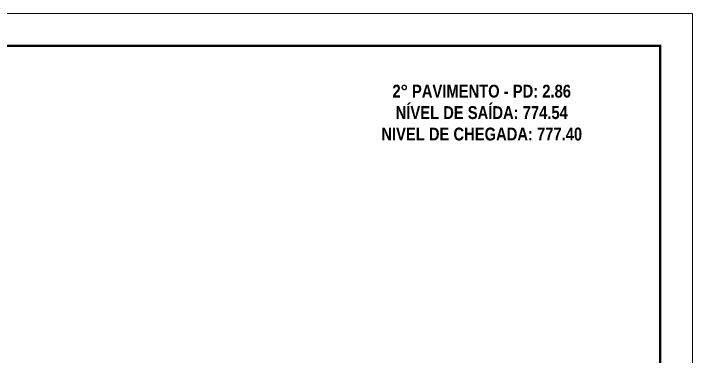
# Model space of a CAD drawing. Extents: x 808 to 7089, y -98 to 17032.
# Drawn here: x 3035 to 3878, y 6269 to 6695 of the extents above; entities that cross this region are included whole.
import ezdxf

# ---------------------------------------------------------------- set-up
doc = ezdxf.new("R2010")
doc.units = 0
doc.linetypes.add('DASHED', pattern=[0.75, 0.5, -0.25])
doc.layers.add('Folhas', color=255, linetype='Continuous', lineweight=9)
doc.layers.add('SARRAFO DE PRESSAO', color=251, linetype='DASHED', lineweight=9)
doc.layers.add('NOMENCLATURA', color=7, linetype='Continuous')
doc.styles.add('ROMANC', font='techb___.ttf', dxfattribs={"height": 2.5})

# ---------------------------------------------------------------- blocks, each defined once
blk = doc.blocks.new('9999999999')
at = {"layer": 'Folhas'}
blk.add_lwpolyline([(98138.98, 34190.21), (99623.98, 34190.21), (99623.98, 35240.21), (98138.98, 35240.21)], close=True, dxfattribs=at)
at = {"layer": 'Folhas', "color": 30, "const_width": 3}
blk.add_lwpolyline([(98213.98, 34230.21), (99583.98, 34230.21), (99583.98, 35200.21), (98213.98, 35200.21)], close=True, dxfattribs=at)

msp = doc.modelspace()

# ---------------------------------------------------------------- block references
at = {"layer": 'SARRAFO DE PRESSAO', "color": 6, "linetype": 'ByBlock'}
msp.add_blockref('9999999999', (-95745.81, -28544.9), dxfattribs=at)

# ---------------------------------------------------------------- texts
at = {"layer": 'NOMENCLATURA', "color": 2, "insert": (3616.41, 6633.44), "char_height": 16, "attachment_point": 2, "style": 'ROMANC'}
msp.add_mtext_dynamic_manual_height_columns('\\P2° PAVIMENTO - PD: 2.86\\PNÍVEL DE SAÍDA: 774.54\\PNIVEL DE CHEGADA: 777.40', width=328.3607, gutter_width=1, heights=[0], dxfattribs=at)

doc.saveas('drawing.dxf')
